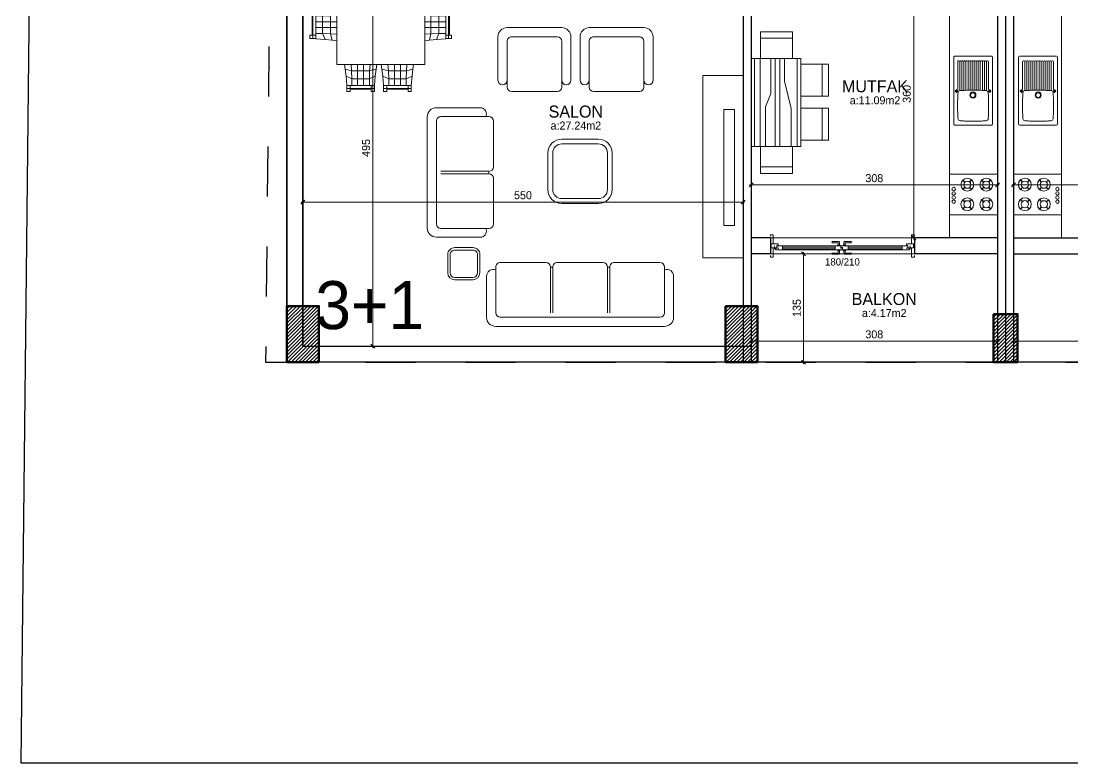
# Model space of a CAD drawing. Header units: centimetres. Extents: x 562865 to 1310255, y -148070 to 32737.
# Drawn here: x 646983 to 648297, y -27396 to -26468 of the extents above; entities that cross this region are included whole.
import ezdxf
from ezdxf.enums import TextEntityAlignment as Align

# ---------------------------------------------------------------- set-up
doc = ezdxf.new("R2010")
doc.units = ezdxf.units.CM
doc.header["$LTSCALE"] = 2.5
doc.linetypes.add('DASHED', pattern=[0.25, 0.125, -0.125])
doc.layers.get('0').update_dxf_attribs({"color": 86})
for name, color, linetype in [('alan', 7, 'Continuous'), ('kapi-yazi', 7, 'Continuous'), ('mahal', 7, 'Continuous'), ('TARAMA KOLON', 252, 'Continuous')]:
    doc.layers.add(name, color=color, linetype=linetype)
for name, color, linetype, lineweight in [('DUVAR', 4, 'Continuous', 30), ('duvar-kesim', 7, 'Continuous', 0), ('GÖRÜNÜŞLER', 96, 'Continuous', 25), ('iç ölçü', 106, 'Continuous', 18), ('kapi', 9, 'Continuous', 0), ('kolon', 1, 'Continuous', 53), ('TEFRIS', 33, 'Continuous', 0)]:
    doc.layers.add(name, color=color, linetype=linetype, lineweight=lineweight)
doc.styles.add('PINAR', font='comic.ttf')
doc.dimstyles.new('TEMİZ ÖLÇÜ', dxfattribs={"dimtxt": 10, "dimasz": 5, "dimexe": 1.8, "dimexo": 0.625, "dimgap": 3, "dimtad": 1, "dimdec": 0, "dimrnd": 0.5, "dimzin": 1, "dimdsep": 46, "dimtxsty": 'PINAR', "dimblk": 'OBLIQUE', "dimcen": 0.9, "dimdle": 2, "dimclrd": 256, "dimclre": 256, "dimclrt": 7, "dimadec": 0, "dimazin": 0, "dimtfac": 1, "dimtdec": 0, "dimtofl": 0, "dimtmove": 2, "dimatfit": 2, "dimfxl": 10, "dimfxlon": 1, "dimlwd": -1, "dimlwe": -1, "dimarcsym": 0})

# ---------------------------------------------------------------- blocks, each defined once
blk = doc.blocks.new('WRTGHBWSTH')
at = {"layer": 'GÖRÜNÜŞLER', "color": 251, "linetype": 'DASHED', "ltscale": 200}
blk.add_lwpolyline([(643862, 7103), (643152.3, 7181.9), (642310, 7155.3), (641146.5, 7079.8), (639025.1, 6992.1), (638997.9, 4472.7), (643762.9, 4472.7)], close=True, dxfattribs=at)
blk = doc.blocks.new('_Oblique')
at = {"color": 0, "linetype": 'ByBlock', "lineweight": -2}
blk.add_line((-0.5, -0.5), (0.5, 0.5), dxfattribs=at)
blk = doc.blocks.new('*D2247')
at = {"layer": 'Defpoints', "color": 0}
for p in [(648223.2, -26647.7), (648531.2, -26647.7), (648223.2, -26673.2)]:
    blk.add_point(p, dxfattribs=at)
at = {"layer": 'iç ölçü'}
for p, q in [((648223.2, -26663.2), (648223.2, -26675)), ((648531.2, -26663.2), (648531.2, -26675)), ((648533.2, -26673.2), (648221.2, -26673.2))]:
    blk.add_line(p, q, dxfattribs=at)
at = {"layer": 'iç ölçü', "linetype": 'ByBlock', "xscale": 5, "yscale": 5, "zscale": 5, "rotation": 180}
blk.add_blockref('_Oblique', (648223.2, -26673.2), dxfattribs=at)
at = {"layer": 'iç ölçü', "linetype": 'ByBlock', "xscale": 5, "yscale": 5, "zscale": 5}
blk.add_blockref('_Oblique', (648531.2, -26673.2), dxfattribs=at)
at = {"layer": 'iç ölçü', "color": 7, "insert": (648377.2, -26664.8), "char_height": 10, "attachment_point": 5, "style": 'PINAR'}
blk.add_mtext('308', dxfattribs=at)
blk = doc.blocks.new('Evye-2')
for p, q in [((-37.5, -23), (-37.5, 23.5)), ((-36.5, 24.5), (47.5, 24.5)), ((3, 21), (7, 21)), ((5, 19), (5, 23)), ((48.5, -23), (48.5, 23.5)), ((-36.5, -24), (47.5, -24)), ((3, -20.5), (7, -20.5)), ((5, -22.5), (5, -18.5))]:
    blk.add_line(p, q)
at = {"color": 8}
for p, q in [((41.7, 16.9366), (5.5459, 16.9366)), ((41.7, 14.3766), (6, 14.3766)), ((7, 19.5), (41.7, 19.5)), ((42.9, 18.3), (42.9, 18.1366)), ((42.9, 15.7366), (42.9, 15.5766)), ((42.9, 13.1766), (42.9, 13.0166)), ((41.7, 11.8166), (6, 11.8166)), ((41.7, 9.2566), (6, 9.2566)), ((41.7, 6.6966), (6.0519, 6.6966)), ((41.7, 4.1366), (6.0917, 4.1366)), ((41.7, 1.5766), (6.1117, 1.5766)), ((42.9, 10.6166), (42.9, 10.4566)), ((42.9, 8.0566), (42.9, 7.8966)), ((42.9, 5.4966), (42.9, 5.3366)), ((42.9, 2.9366), (42.9, 2.7766)), ((42.9, 0.3766), (42.9, 0.2166)), ((41.7, -8.6634), (6, -8.6634)), ((41.7, -11.2234), (6, -11.2234)), ((41.7, -6.1034), (6.0537, -6.1034)), ((41.7, -3.5434), (6.0928, -3.5434)), ((41.7, -0.9834), (6.1121, -0.9834)), ((42.9, -2.1834), (42.9, -2.3434)), ((42.9, -4.7434), (42.9, -4.9034)), ((42.9, -7.3034), (42.9, -7.4634)), ((42.9, -9.8634), (42.9, -10.0234)), ((42.9, -12.4234), (42.9, -12.5834)), ((41.7, -16.3434), (5.5602, -16.3434)), ((41.7, -13.7834), (6, -13.7834)), ((7, -19), (41.7, -19)), ((42.9, -14.9834), (42.9, -15.1434)), ((42.9, -17.5434), (42.9, -17.8))]:
    blk.add_line(p, q, dxfattribs=at)
for centre, radius in [((5, 21), 1.5), ((0, 0), 3.75), ((0, 0), 2.9), ((5, -20.5), 1.5)]:
    blk.add_circle(centre, radius)
for centre, radius, start, end in [((-36.5, 23.5), 1, 90, 180), ((134.2205, 4.2225), 166.7873, 176.686806, 178.626337), ((34.8012, 9.9778), 67.2016, 174.430498, 176.686733), ((-29.5, 16.5), 2.5831, 90, 180), ((-22.9779, -47.8015), 67.2017, 93.313256, 95.56949), ((-17.2225, -147.2206), 166.7873, 91.373663, 93.313194), ((-13.2502, -312.8726), 332.4869, 89.999972, 91.373679), ((-13.2498, -312.8726), 332.4869, 88.626321, 90.000028), ((-9.2775, -147.2206), 166.7873, 86.686806, 88.626337), ((-3.5221, -47.8011), 67.2014, 84.430506, 86.686741), ((3, 16.5), 2.5831, 0, 90), ((-61.3012, 9.9779), 67.2016, 3.313246, 5.569481), ((-160.7205, 4.2225), 166.7873, 1.373663, 3.313194), ((47.5, 23.5), 1, 0, 90), ((299.8725, 0.2501), 332.4869, 178.626321, 180.000028), ((299.8725, 0.2498), 332.4869, 179.999972, 181.373679), ((-326.3726, 0.2498), 332.4869, 358.626321, 0.000028), ((-326.3725, 0.2501), 332.4869, 359.999972, 1.373679), ((134.2205, -3.7226), 166.7873, 181.373663, 183.313194), ((-160.7205, -3.7226), 166.7873, 356.686806, 358.626337), ((-36.5, -23), 1, 180, 270), ((34.8012, -9.4779), 67.2015, 183.313269, 185.569504), ((-29.5, -16), 2.5831, 180, 270), ((-22.9779, 48.3014), 67.2017, 264.43051, 266.686744), ((-17.2225, 147.7205), 166.7873, 266.686806, 268.626337), ((-13.2502, 313.3725), 332.4869, 268.626321, 270.000028), ((-13.2498, 313.3725), 332.4869, 269.999972, 271.373679), ((-9.2775, 147.7205), 166.7873, 271.373663, 273.313194), ((-3.5221, 48.301), 67.2014, 273.313238, 275.569472), ((3, -16), 2.5831, 270, 0), ((-61.3012, -9.478), 67.2015, 354.430518, 356.686753), ((47.5, -23), 1, 270, 0)]:
    blk.add_arc(centre, radius, start, end)
for centre, start, end in [((41.7, 18.3), 0, 90), ((41.7, 18.1366), 270, 0), ((41.7, 15.7366), 0, 90), ((41.7, 15.5766), 270, 0), ((41.7, 13.1766), 0, 90), ((41.7, 13.0166), 270, 0), ((41.7, 10.6166), 0, 90), ((41.7, 10.4566), 270, 0), ((41.7, 8.0566), 0, 90), ((41.7, 7.8966), 270, 0), ((41.7, 5.4966), 0, 90), ((41.7, 5.3366), 270, 0), ((41.7, 2.9366), 0, 90), ((41.7, 2.7766), 270, 0), ((41.7, 0.3766), 0, 90), ((41.7, 0.2166), 270, 0), ((41.7, -2.1834), 0, 90), ((41.7, -2.3434), 270, 0), ((41.7, -4.7434), 0, 90), ((41.7, -4.9034), 270, 0), ((41.7, -7.3034), 0, 90), ((41.7, -7.4634), 270, 0), ((41.7, -9.8634), 0, 90), ((41.7, -10.0234), 270, 0), ((41.7, -12.4234), 0, 90), ((41.7, -12.5834), 270, 0), ((41.7, -14.9834), 0, 90), ((41.7, -15.1434), 270, 0), ((41.7, -17.5434), 0, 90), ((41.7, -17.8), 270, 0)]:
    blk.add_arc(centre, 1.2, start, end, dxfattribs=at)
blk = doc.blocks.new('Firin-3')
blk.add_lwpolyline([(-25.5, 0), (25.5, 0), (25.5, -60), (-25.5, -60)], close=True)
at = {"color": 8}
for points in [[(-18.3, -8.3), (-15.5, -11.1), (-15.7, -11.3), (-18.5, -8.5)], [(-6.1, -8.3), (-5.9, -8.5), (-8.7, -11.3), (-8.9, -11.1)], [(6.1, -8.3), (8.9, -11.1), (8.7, -11.3), (5.9, -8.5)], [(18.3, -8.3), (18.5, -8.5), (15.7, -11.3), (15.5, -11.1)], [(-18.2, -20), (-18.4, -19.8), (-15.5, -17), (-15.4, -17.1)], [(-9.1, -17.4), (-6.2, -20.3), (-6.1, -20.1), (-8.9, -17.2)], [(6.2, -20), (6, -19.8), (8.9, -17), (9.1, -17.1)], [(15.3, -17.4), (18.2, -20.3), (18.4, -20.1), (15.5, -17.2)], [(-18.4, -32.1), (-15.6, -34.9), (-15.8, -35.1), (-18.6, -32.2)], [(-6.2, -32.1), (-6, -32.2), (-8.9, -35.1), (-9, -34.9)], [(6.1, -32.1), (8.9, -34.9), (8.7, -35.1), (5.9, -32.2)], [(18.3, -32.1), (18.5, -32.2), (15.7, -35.1), (15.5, -34.9)], [(-18.3, -43.8), (-18.5, -43.6), (-15.6, -40.7), (-15.5, -40.9)], [(-9.2, -41.2), (-6.3, -44), (-6.2, -43.9), (-9, -41)], [(6.2, -43.8), (6, -43.6), (8.9, -40.7), (9.1, -40.9)], [(15.3, -41.2), (18.2, -44), (18.4, -43.9), (15.5, -41)]]:
    blk.add_lwpolyline(points, close=True, dxfattribs=at)
for centre, radius in [((-12.2, -14.1), 8.01), ((-12.2, -14.1), 4.49), ((12.2, -14.1), 8.01), ((12.2, -14.1), 4.49), ((-12.3, -37.8), 8.01), ((-12.3, -37.8), 4.49), ((12.2, -37.8), 8.01), ((12.2, -37.8), 4.49), ((-9, -54.8), 2.16), ((-3.8, -54.8), 2.16), ((1.3, -54.8), 2.16), ((6.8, -54.8), 2.16)]:
    blk.add_circle(centre, radius, dxfattribs=at)
blk = doc.blocks.new('*D2289')
at = {"layer": 'Defpoints', "color": 0}
for p in [(648223.2, -26848.4), (648531.2, -26848.4), (648531.2, -26868.5)]:
    blk.add_point(p, dxfattribs=at)
at = {"layer": 'iç ölçü'}
for p, q in [((648223.2, -26858.5), (648223.2, -26870.3)), ((648531.2, -26858.5), (648531.2, -26870.3)), ((648221.2, -26868.5), (648533.2, -26868.5))]:
    blk.add_line(p, q, dxfattribs=at)
at = {"layer": 'iç ölçü', "linetype": 'ByBlock', "xscale": 5, "yscale": 5, "zscale": 5, "rotation": 180}
blk.add_blockref('_Oblique', (648223.2, -26868.5), dxfattribs=at)
at = {"layer": 'iç ölçü', "linetype": 'ByBlock', "xscale": 5, "yscale": 5, "zscale": 5}
blk.add_blockref('_Oblique', (648531.2, -26868.5), dxfattribs=at)
at = {"layer": 'iç ölçü', "color": 7, "insert": (648377.2, -26860), "char_height": 10, "attachment_point": 5, "style": 'PINAR'}
blk.add_mtext('308', dxfattribs=at)
blk = doc.blocks.new('*D3344')
at = {"layer": 'Defpoints', "color": 0}
for p in [(647885.2, -26684.3), (647335.2, -26694.6), (647335.2, -26704.3)]:
    blk.add_point(p, dxfattribs=at)
at = {"layer": 'iç ölçü'}
for p, q in [((647335.2, -26703.7), (647335.2, -26692.8)), ((647885.2, -26685), (647885.2, -26696.4)), ((647887.2, -26694.6), (647333.2, -26694.6))]:
    blk.add_line(p, q, dxfattribs=at)
at = {"layer": 'iç ölçü', "linetype": 'ByBlock', "xscale": 5, "yscale": 5, "zscale": 5, "rotation": 180}
blk.add_blockref('_Oblique', (647335.2, -26694.6), dxfattribs=at)
at = {"layer": 'iç ölçü', "linetype": 'ByBlock', "xscale": 5, "yscale": 5, "zscale": 5}
blk.add_blockref('_Oblique', (647885.2, -26694.6), dxfattribs=at)
at = {"layer": 'iç ölçü', "color": 7, "insert": (647610.2, -26686.1), "char_height": 10, "attachment_point": 5, "style": 'PINAR'}
blk.add_mtext('550', dxfattribs=at)
blk = doc.blocks.new('*D3345')
at = {"layer": 'Defpoints', "color": 0}
for p in [(647895.2, -26647.7), (648203.2, -26647.7), (648203.2, -26673.2)]:
    blk.add_point(p, dxfattribs=at)
at = {"layer": 'iç ölçü'}
for p, q in [((647895.2, -26663.2), (647895.2, -26675)), ((648203.2, -26663.2), (648203.2, -26675)), ((647893.2, -26673.2), (648205.2, -26673.2))]:
    blk.add_line(p, q, dxfattribs=at)
at = {"layer": 'iç ölçü', "linetype": 'ByBlock', "xscale": 5, "yscale": 5, "zscale": 5, "rotation": 180}
blk.add_blockref('_Oblique', (647895.2, -26673.2), dxfattribs=at)
at = {"layer": 'iç ölçü', "linetype": 'ByBlock', "xscale": 5, "yscale": 5, "zscale": 5}
blk.add_blockref('_Oblique', (648203.2, -26673.2), dxfattribs=at)
at = {"layer": 'iç ölçü', "color": 7, "insert": (648049.2, -26664.8), "char_height": 10, "attachment_point": 5, "style": 'PINAR'}
blk.add_mtext('308', dxfattribs=at)
blk = doc.blocks.new('*D3347')
at = {"layer": 'Defpoints', "color": 0}
for p in [(647455.2, -26379.4), (647422.7, -26874.6), (647455.2, -26874.6)]:
    blk.add_point(p, dxfattribs=at)
at = {"layer": 'iç ölçü'}
for p, q in [((647422.7, -26377.4), (647422.7, -26876.6)), ((647432.7, -26379.4), (647420.9, -26379.4)), ((647432.7, -26874.6), (647420.9, -26874.6))]:
    blk.add_line(p, q, dxfattribs=at)
at = {"layer": 'iç ölçü', "linetype": 'ByBlock', "xscale": 5, "yscale": 5, "zscale": 5}
for p, rotation in [((647422.7, -26379.4), 90), ((647422.7, -26874.6), 270)]:
    blk.add_blockref('_Oblique', p, dxfattribs=dict(at, rotation=rotation))
at = {"layer": 'iç ölçü', "color": 7, "insert": (647414.1, -26627), "char_height": 10, "attachment_point": 5, "rotation": 90, "style": 'PINAR'}
blk.add_mtext('495', dxfattribs=at)
blk = doc.blocks.new('*D3360')
at = {"layer": 'Defpoints', "color": 0}
for p in [(648116.6, -26379.4), (648098.4, -26739.4), (648116.6, -26739.4)]:
    blk.add_point(p, dxfattribs=at)
at = {"layer": 'iç ölçü'}
for p, q in [((648098.4, -26377.4), (648098.4, -26741.4)), ((648108.4, -26379.4), (648096.6, -26379.4)), ((648108.4, -26739.4), (648096.6, -26739.4))]:
    blk.add_line(p, q, dxfattribs=at)
at = {"layer": 'iç ölçü', "linetype": 'ByBlock', "xscale": 5, "yscale": 5, "zscale": 5}
for p, rotation in [((648098.4, -26379.4), 90), ((648098.4, -26739.4), 270)]:
    blk.add_blockref('_Oblique', p, dxfattribs=dict(at, rotation=rotation))
at = {"layer": 'iç ölçü', "color": 7, "insert": (648089.8, -26559.4), "char_height": 10, "attachment_point": 5, "rotation": 90, "style": 'PINAR'}
blk.add_mtext('360', dxfattribs=at)
blk = doc.blocks.new('*D3361')
at = {"layer": 'Defpoints', "color": 0}
for p in [(647993, -26759.4), (647960.9, -26894.6), (647993, -26894.6)]:
    blk.add_point(p, dxfattribs=at)
at = {"layer": 'iç ölçü'}
for p, q in [((647970.9, -26759.4), (647959.1, -26759.4)), ((647960.9, -26757.4), (647960.9, -26896.6)), ((647970.9, -26894.6), (647959.1, -26894.6))]:
    blk.add_line(p, q, dxfattribs=at)
at = {"layer": 'iç ölçü', "linetype": 'ByBlock', "xscale": 5, "yscale": 5, "zscale": 5}
for p, rotation in [((647960.9, -26759.4), 90), ((647960.9, -26894.6), 270)]:
    blk.add_blockref('_Oblique', p, dxfattribs=dict(at, rotation=rotation))
at = {"layer": 'iç ölçü', "color": 7, "insert": (647952.4, -26827), "char_height": 10, "attachment_point": 5, "rotation": 90, "style": 'PINAR'}
blk.add_mtext('135', dxfattribs=at)
blk = doc.blocks.new('*D3387')
at = {"layer": 'Defpoints', "color": 0}
for p in [(647895.2, -26848.4), (648203.2, -26848.4), (647895.2, -26868.5)]:
    blk.add_point(p, dxfattribs=at)
at = {"layer": 'iç ölçü'}
for p, q in [((647895.2, -26858.5), (647895.2, -26870.3)), ((648203.2, -26858.5), (648203.2, -26870.3)), ((648205.2, -26868.5), (647893.2, -26868.5))]:
    blk.add_line(p, q, dxfattribs=at)
at = {"layer": 'iç ölçü', "linetype": 'ByBlock', "xscale": 5, "yscale": 5, "zscale": 5, "rotation": 180}
blk.add_blockref('_Oblique', (647895.2, -26868.5), dxfattribs=at)
at = {"layer": 'iç ölçü', "linetype": 'ByBlock', "xscale": 5, "yscale": 5, "zscale": 5}
blk.add_blockref('_Oblique', (648203.2, -26868.5), dxfattribs=at)
at = {"layer": 'iç ölçü', "color": 7, "insert": (648049.2, -26860), "char_height": 10, "attachment_point": 5, "style": 'PINAR'}
blk.add_mtext('308', dxfattribs=at)
blk = doc.blocks.new('Group-4')
at = {"color": 33}
for p, q in [((-150.8, 256.5), (-108.1, 256.5)), ((-160.3, 71.3), (-160.3, 247)), ((96.1, 235.1), (141.3, 235.1)), ((150.8, 225.6), (150.8, 168.6)), ((141.3, 159.1), (96.1, 159.1)), ((96.1, 149.6), (141.3, 149.6)), ((150.8, 140.1), (150.8, 83.1)), ((141.3, 73.6), (96.1, 73.6)), ((-108.1, 61.8), (-150.8, 61.8)), ((-67.4, 9.5), (-67.4, 56.8)), ((67.4, 56.8), (67.4, 9.5)), ((57.9, 0), (-57.9, 0))]:
    blk.add_line(p, q, dxfattribs=at)
for p, q in [((-150.8, 76), (-150.8, 242.3)), ((-146.1, 247), (-98.6, 247)), ((-93.8, 242.3), (-93.8, 194.8)), ((84.3, 173.4), (84.3, 220.9)), ((89, 225.6), (136.5, 225.6)), ((141.3, 220.9), (141.3, 173.4)), ((-98.6, 190), (-146.1, 190)), ((-146.1, 187.6), (-98.6, 187.6)), ((-98.6, 190), (-98.6, 187.6)), ((-93.8, 182.9), (-93.8, 135.4)), ((136.5, 168.6), (89, 168.6)), ((84.3, 87.9), (84.3, 135.4)), ((89, 140.1), (136.5, 140.1)), ((141.3, 135.4), (141.3, 87.9)), ((-150.8, 76), (-150.8, 123.5)), ((-98.6, 130.6), (-146.1, 130.6)), ((-146.1, 128.3), (-98.6, 128.3)), ((-98.6, 130.6), (-98.6, 128.3)), ((-93.8, 123.5), (-93.8, 76)), ((136.5, 83.1), (89, 83.1)), ((-98.6, 71.3), (-146.1, 71.3)), ((-6.1, 68.9), (-53.6, 68.9)), ((5.9, 68.9), (53.4, 68.9)), ((-58.3, 64.1), (-58.3, 14.3)), ((-1.3, 14.3), (-1.3, 64.1)), ((-1.3, 64.1), (1.2, 64.1)), ((1.2, 14.3), (1.2, 64.1)), ((58.2, 64.1), (58.2, 14.3)), ((-53.6, 9.5), (53.4, 9.5))]:
    blk.add_line(p, q)
for points in [[(34.7, 178.1, 0.414214), (20.2, 192.6), (-17.8, 192.6, 0.413154), (-32.3, 178.2), (-32.3, 140.1, 0.413154), (-17.8, 125.6), (20.2, 125.6, 0.414214), (34.7, 140.1)], [(29.7, 178.1, 0.414214), (20.2, 187.6), (-17.8, 187.6, 0.412904), (-27.3, 178.2), (-27.3, 140.1, 0.412904), (-17.8, 130.6), (20.2, 130.6, 0.414214), (29.7, 140.1)], [(-78.3, 47.6, 0.414214), (-85.6, 54.8), (-104.6, 54.8, 0.413154), (-111.8, 47.6), (-111.8, 28.6, 0.413154), (-104.6, 21.3), (-85.6, 21.3, 0.414214), (-78.3, 28.6)], [(-80.8, 47.6, 0.414214), (-85.6, 52.3), (-104.6, 52.3, 0.412904), (-109.3, 47.6), (-109.3, 28.6, 0.412904), (-104.6, 23.8), (-85.6, 23.8, 0.414214), (-80.8, 28.6)]]:
    blk.add_lwpolyline(points, format="xyb", close=True, dxfattribs=at)
for centre, radius, start, end in [((-150.8, 247), 9.5, 90, 180), ((-108.1, 249.4), 7.12, 340.5288, 90), ((96.1, 230.4), 4.75, 90, 270), ((141.3, 225.6), 9.5, 360, 90), ((96.1, 163.9), 4.75, 90, 270), ((141.3, 168.6), 9.5, 270, 0), ((96.1, 144.9), 4.75, 90, 270), ((141.3, 140.1), 9.5, 360, 90), ((96.1, 78.4), 4.75, 90, 270), ((141.3, 83.1), 9.5, 270, 0), ((-150.8, 71.3), 9.5, 180, 270), ((-108.1, 68.9), 7.12, 270, 19.4712), ((-60.8, 54.7), 6.87, 68.4384, 162.0605), ((60.7, 54.5), 7.03, 18.8654, 111.1807), ((-57.9, 9.5), 9.5, 180, 270), ((57.9, 9.5), 9.5, 270, 0)]:
    blk.add_arc(centre, radius, start, end, dxfattribs=at)
for centre, start, end in [((-146.1, 242.3), 90, 180), ((-98.6, 242.3), 360, 90), ((89, 220.9), 90, 180), ((136.5, 220.9), 360, 90), ((-98.6, 194.8), 270, 0), ((-98.6, 182.9), 360, 90), ((89, 173.4), 180, 270), ((136.5, 173.4), 270, 0), ((-98.6, 135.4), 270, 0), ((89, 135.4), 90, 180), ((136.5, 135.4), 360, 90), ((-98.6, 123.5), 360, 90), ((89, 87.9), 180, 270), ((136.5, 87.9), 270, 0), ((-146.1, 76), 180, 270), ((-98.6, 76), 270, 0), ((-53.6, 64.1), 90, 180), ((-6.1, 64.1), 0, 90), ((5.9, 64.1), 90, 180), ((53.4, 64.1), 0, 90), ((-53.6, 14.3), 180, 270), ((53.4, 14.3), 270, 0)]:
    blk.add_arc(centre, 4.75, start, end)
blk = doc.blocks.new('Table-3')
at = {"color": 33}
for p, q in [((-37.6, 84.6), (-33.6, 84.6)), ((-37.6, 77.2), (-37.6, 84.6)), ((-33.6, 80.8), (-37.6, 80.8)), ((-33.6, 84.6), (-33.6, 77.2)), ((-33.6, 81.9), (-7.1, 81.9)), ((-33.6, 80.8), (-3.1, 80.8)), ((-7.1, 84.6), (-7.1, 77.2)), ((-3.1, 84.6), (-7.1, 84.6)), ((-3.1, 77.2), (-3.1, 84.6)), ((8.3, 84.6), (12.3, 84.6)), ((8.3, 77.2), (8.3, 84.6)), ((12.3, 80.8), (8.3, 80.8)), ((12.3, 84.6), (12.3, 77.2)), ((12.4, 81.9), (38.9, 81.9)), ((12.4, 80.8), (42.9, 80.8)), ((38.9, 84.6), (38.9, 77.2)), ((42.9, 84.6), (38.9, 84.6)), ((42.9, 77.2), (42.9, 84.6)), ((-37.7, 77.2), (-2.9, 77.2)), ((8.3, 77.2), (43, 77.2)), ((-54.5, 51.1), (55.5, 51.1)), ((-54.5, -48.9), (-54.5, 51.1)), ((55.5, 51.1), (55.5, -48.9)), ((-88.1, 18.1), (-88.1, 14.1)), ((-80.7, 18.1), (-88.1, 18.1)), ((-88.1, 14.1), (-80.7, 14.1)), ((-85.4, 14.1), (-85.4, -12.4)), ((-84.3, 14.1), (-84.3, -16.4)), ((-80.7, 18.2), (-80.7, -16.6)), ((81.6, 18.2), (81.6, -16.6)), ((81.6, 18.1), (89, 18.1)), ((81.6, 14.1), (89, 14.1)), ((85.2, 18.1), (85.2, -16.4)), ((86.3, 14.1), (86.3, -12.4)), ((89, 18.1), (89, 14.1)), ((-88.1, -12.4), (-88.1, -16.4)), ((-80.7, -12.4), (-88.1, -12.4)), ((81.6, -12.4), (89, -12.4)), ((89, -12.4), (89, -16.4)), ((-88.1, -16.4), (-80.7, -16.4)), ((89, -16.4), (81.6, -16.4)), ((55.5, -48.9), (-54.5, -48.9)), ((-2.9, -75.1), (-37.7, -75.1)), ((-37.6, -82.5), (-37.6, -75.1)), ((-3.1, -78.8), (-37.6, -78.8)), ((-33.6, -75.1), (-33.6, -82.5)), ((-7.1, -78.8), (-7.1, -75.1)), ((-7.1, -78.8), (-7.1, -79.8)), ((-3.1, -75.1), (-3.1, -82.5)), ((43, -75.1), (8.3, -75.1)), ((8.3, -82.5), (8.3, -75.1)), ((8.3, -78.8), (42.9, -78.8)), ((12.3, -75.1), (12.3, -82.5)), ((38.9, -75.1), (38.9, -79.8)), ((42.9, -82.5), (42.9, -75.1)), ((-33.6, -82.5), (-37.6, -82.5)), ((-33.6, -79.8), (-7.1, -79.8)), ((-7.1, -79.9), (-7.1, -82.5)), ((-7.1, -82.5), (-3.1, -82.5)), ((12.3, -82.5), (8.3, -82.5)), ((12.3, -79.8), (38.9, -79.8)), ((38.9, -79.9), (38.9, -82.5)), ((42.9, -82.5), (38.9, -82.5))]:
    blk.add_line(p, q, dxfattribs=at)
for p, q in [((-38.6, 65.7), (-37.7, 77.2)), ((-31.3, 68.7), (-38.6, 65.7)), ((-31.6, 58.7), (-31.3, 68.7)), ((-31.3, 68.7), (-31.3, 77.2)), ((-31.3, 68.7), (-9.4, 68.7)), ((-24, 51), (-24, 77.2)), ((-24, 77.2), (-24, 68.7)), ((-16.7, 77.2), (-16.7, 51)), ((-9.4, 68.7), (-9.4, 77.2)), ((-9.4, 68.7), (-9.1, 58.7)), ((-2, 65.7), (-9.4, 68.7)), ((-2.9, 77.2), (-2, 65.7)), ((7.3, 65.7), (8.3, 77.2)), ((14.7, 68.7), (7.3, 65.7)), ((14.4, 58.7), (14.7, 68.7)), ((14.7, 77.2), (14.7, 68.7)), ((14.7, 68.7), (36.6, 68.7)), ((22, 51), (22, 77.2)), ((29.4, 77.2), (29.4, 51)), ((36.6, 68.7), (36.6, 77.2)), ((36.6, 68.7), (36.9, 58.7)), ((43.9, 65.7), (36.6, 68.7)), ((43, 77.2), (43.9, 65.7)), ((-40.4, 51.1), (-39.7, 56.9)), ((-39.7, 56.9), (-38.6, 65.7)), ((-39.7, 56.9), (-31.6, 58.7)), ((-31.6, 58.7), (-32.1, 51)), ((-9.1, 58.7), (-31.6, 58.7)), ((-9.1, 58.7), (-1, 56.9)), ((-8.5, 51), (-9.1, 58.7)), ((-1, 56.9), (-2, 65.7)), ((-1, 56.9), (-0.2, 51.1)), ((5.6, 51.1), (6.3, 56.9)), ((7.3, 65.7), (6.3, 56.9)), ((6.3, 56.9), (14.4, 58.7)), ((14.4, 58.7), (13.9, 51)), ((36.9, 58.7), (14.4, 58.7)), ((36.9, 58.7), (45.1, 56.9)), ((37.5, 51), (36.9, 58.7)), ((45.1, 56.9), (43.9, 65.7)), ((45.1, 56.9), (45.9, 51.1)), ((-69.2, 19.1), (-80.7, 18.2)), ((-72.1, 11.8), (-69.2, 19.1)), ((-60.4, 20.2), (-69.2, 19.1)), ((-62.2, 12), (-60.4, 20.2)), ((-60.4, 20.2), (-54.5, 20.9)), ((55.5, 20.9), (61.2, 20.2)), ((63.1, 12), (61.2, 20.2)), ((61.2, 20.2), (70.1, 19.1)), ((70.1, 19.1), (81.6, 18.2)), ((70.1, 19.1), (73.1, 11.8)), ((-80.7, 11.8), (-72.1, 11.8)), ((-54.5, 4.5), (-80.7, 4.5)), ((-72.1, 11.8), (-62.2, 12)), ((-72.1, -10.1), (-72.1, 11.8)), ((-54.5, 12.6), (-62.2, 12)), ((-62.2, 12), (-62.2, -10.4)), ((63.1, 12), (55.5, 12.6)), ((55.5, 4.5), (81.6, 4.5)), ((63.1, -10.4), (63.1, 12)), ((73.1, 11.8), (63.1, 12)), ((73.1, -10.1), (73.1, 11.8)), ((73.1, 11.8), (81.6, 11.8)), ((-80.7, -2.8), (-54.5, -2.8)), ((-72.1, -10.1), (-80.7, -10.1)), ((-62.2, -10.4), (-72.1, -10.1)), ((-69.2, -17.5), (-72.1, -10.1)), ((-62.2, -10.4), (-54.5, -11.1)), ((-60.4, -18.5), (-62.2, -10.4)), ((81.6, -2.8), (55.5, -2.8)), ((55.5, -11.1), (63.1, -10.4)), ((63.1, -10.4), (61.2, -18.5)), ((73.1, -10.1), (63.1, -10.4)), ((70.1, -17.5), (73.1, -10.1)), ((81.6, -10.1), (73.1, -10.1)), ((-80.7, -16.6), (-69.2, -17.5)), ((-60.4, -18.5), (-69.2, -17.5)), ((-54.5, -19.3), (-60.4, -18.5)), ((61.2, -18.5), (55.5, -19.3)), ((61.2, -18.5), (70.1, -17.5)), ((81.6, -16.6), (70.1, -17.5)), ((-39.7, -54.8), (-40.4, -49)), ((-31.6, -56.6), (-32.2, -48.9)), ((-24, -48.9), (-24, -75.1)), ((-16.7, -48.9), (-16.7, -75.1)), ((-9.1, -56.6), (-8.4, -48.9)), ((-0.2, -49), (-1, -54.8)), ((6.3, -54.8), (5.6, -49)), ((14.4, -56.6), (13.8, -48.9)), ((22, -48.9), (22, -75.1)), ((29.4, -75.1), (29.4, -48.9)), ((37.6, -48.9), (36.9, -56.6)), ((45.1, -54.8), (45.9, -49)), ((-31.6, -56.6), (-39.7, -54.8)), ((-39.7, -54.8), (-38.6, -63.6)), ((-38.6, -63.6), (-31.3, -66.6)), ((-37.7, -75.1), (-38.6, -63.6)), ((-31.3, -66.6), (-31.6, -56.6)), ((-9.1, -56.6), (-31.6, -56.6)), ((-9.4, -66.6), (-9.1, -56.6)), ((-9.4, -66.6), (-2, -63.6)), ((-1, -54.8), (-9.1, -56.6)), ((-2.9, -75.1), (-2, -63.6)), ((-2, -63.6), (-1, -54.8)), ((6.3, -54.8), (14.4, -56.6)), ((7.3, -63.6), (6.3, -54.8)), ((7.3, -63.6), (8.3, -75.1)), ((14.7, -66.6), (7.3, -63.6)), ((14.4, -56.6), (14.7, -66.6)), ((36.9, -56.6), (14.4, -56.6)), ((36.6, -66.6), (36.9, -56.6)), ((43.9, -63.6), (36.6, -66.6)), ((36.9, -56.6), (45.1, -54.8)), ((43, -75.1), (43.9, -63.6)), ((45.1, -54.8), (43.9, -63.6)), ((-31.3, -66.6), (-31.3, -75.1)), ((-31.3, -66.6), (-9.4, -66.6)), ((-24, -75.1), (-24, -66.6)), ((-9.4, -75.1), (-9.4, -66.6)), ((14.7, -66.6), (36.6, -66.6)), ((14.7, -75.1), (14.7, -66.6)), ((36.6, -66.6), (36.6, -75.1))]:
    blk.add_line(p, q)
blk = doc.blocks.new('fm-door3')
at = {"linetype": 'Continuous'}
for p, q in [((0, 2.5), (0, -2.5)), ((8, 2.5), (0, 2.5)), ((4.9, 3.2), (4.9, 0)), ((5.3, 2.8), (10.7, 2.8)), ((6, 5), (6, 3)), ((6, 5), (100, 5)), ((8, 3), (6, 3)), ((8, 3), (8, -0.5)), ((16, 5), (16, 0)), ((90, 5), (90, 0)), ((100, 3), (98, 3)), ((98, 3), (98, 0)), ((100, 2), (98, 2)), ((98, 2), (98, 0)), ((194, 5), (100, 5)), ((100, 5), (100, 2)), ((108, 5), (108, 0)), ((184, 5), (184, 0)), ((194.9, 2.8), (189.5, 2.8)), ((192, 3), (194, 3)), ((192, 3), (192, -0.5)), ((192, 2.5), (200, 2.5)), ((194, 5), (194, 3)), ((195.3, 3.2), (195.3, 0)), ((200, 2.5), (200, -2.5)), ((10, -2.5), (0, -2.5)), ((8, 0), (98, 0)), ((8, -0.5), (10, -0.5)), ((10, -0.5), (10, -2.5)), ((192, 0), (98, 0)), ((190, -0.5), (190, -2.5)), ((192, -0.5), (190, -0.5)), ((190, -2.5), (200, -2.5))]:
    blk.add_line(p, q, dxfattribs=at)
at = {"color": 8, "linetype": 'Continuous'}
for p, q in [((16, 3.5), (90, 3.5)), ((16, 1.5), (90, 1.5)), ((184, 3.5), (108, 3.5)), ((184, 1.5), (108, 1.5))]:
    blk.add_line(p, q, dxfattribs=at)
at = {"linetype": 'Continuous'}
for points in [[(95.9, 5.8), (95.9, 8.9, 0.414214), (94.3, 10.4), (86, 10.4, 1), (86, 8.9), (93.6, 8.9, -0.414214), (94.3, 8.1), (94.3, 5.8)], [(102.1, 5.8), (102.1, 8.9, -0.414214), (103.7, 10.4), (112, 10.4, -1), (112, 8.9), (104.4, 8.9, 0.414214), (103.7, 8.1), (103.7, 5.8)], [(95.9, -0.8), (95.9, -3.9, -0.414214), (94.3, -5.4), (86, -5.4, -1), (86, -3.9), (93.6, -3.9, 0.414214), (94.3, -3.1), (94.3, -0.8)], [(102.1, -0.8), (102.1, -3.9, 0.414214), (103.7, -5.4), (112, -5.4, 1), (112, -3.9), (104.4, -3.9, -0.414214), (103.7, -3.1), (103.7, -0.8)]]:
    blk.add_lwpolyline(points, format="xyb", dxfattribs=at)
for points in [[(97, 5), (97, 5.8), (93.2, 5.8), (93.2, 5)], [(101, 5), (101, 5.8), (104.8, 5.8), (104.8, 5)], [(97, 0), (97, -0.8), (93.2, -0.8), (93.2, 0)], [(101, 0), (101, -0.8), (104.8, -0.8), (104.8, 0)]]:
    blk.add_lwpolyline(points, dxfattribs=at)
for centre in [(5.3, 3.2), (194.9, 3.2)]:
    blk.add_circle(centre, 0.426, dxfattribs=at)
blk = doc.blocks.new('Table-5')
for p, q in [((-47.2, 62.1), (-47.2, 96.8)), ((7.8, 62.1), (7.8, 96.8)), ((-7.2, 88.8), (-7.2, 62.1)), ((47.8, 88.8), (47.8, 62.1)), ((-55, 57.4), (55, 57.4)), ((-55, 51.7), (-88.5, 51.7)), ((-54, 50.3), (-7.6, 50.3)), ((-7.6, 50.3), (26.8, 41.7)), ((26.8, 41.7), (55, 41.7)), ((55, 51.7), (88.5, 51.7)), ((-54, 36), (55, 36)), ((-54, 30.3), (54.1, 30.3)), ((-54, 17.9), (-5.2, 17.9)), ((-5.2, 17.9), (11.2, 24.6)), ((11.2, 24.6), (55, 24.6)), ((-80.5, 11.7), (-55, 11.7)), ((-55, 11.5), (55, 11.5)), ((-54, 4.4), (54.1, 4.4)), ((80.5, 11.7), (55, 11.7))]:
    blk.add_line(p, q)
at = {"color": 33}
for p, q in [((-47.2, 96.8), (-7.2, 96.8)), ((-47.2, 96.8), (-47.2, 88.8)), ((-7.2, 88.8), (-7.2, 96.8)), ((7.8, 96.8), (47.8, 96.8)), ((7.8, 96.8), (7.8, 88.8)), ((47.8, 88.8), (47.8, 96.8)), ((-47.2, 88.8), (-7.2, 88.8)), ((7.8, 88.8), (47.8, 88.8)), ((-55, 62.1), (55, 62.1)), ((-55, 0), (-55, 62.1)), ((55, 62.1), (55, 0)), ((-88.5, 51.7), (-80.5, 51.7)), ((-88.5, 51.7), (-88.5, 11.7)), ((-80.5, 51.7), (-80.5, 11.7)), ((80.5, 51.7), (80.5, 11.7)), ((88.5, 51.7), (80.5, 51.7)), ((88.5, 51.7), (88.5, 11.7)), ((-80.5, 11.7), (-88.5, 11.7)), ((55, 0), (-55, 0)), ((80.5, 11.7), (88.5, 11.7))]:
    blk.add_line(p, q, dxfattribs=at)
blk = doc.blocks.new('SB')
at = {"layer": 'TARAMA KOLON'}
h = blk.add_hatch(dxfattribs=at)
h.set_pattern_fill('ANSI31', color=256, angle=7e-15)
h.paths.add_polyline_path([(655327.3, -25829.4), (655302.3, -25829.4), (655302.3, -25959.4), (655327.3, -25959.4)])
h.paths.add_polyline_path([(655437.3, -24424.1), (655477.3, -24424.1), (655477.3, -24494.1), (655437.3, -24494.1)])
h.paths.add_polyline_path([(655327.3, -25359.4), (655297.3, -25359.4), (655297.3, -25469.4), (655327.3, -25469.4)])
h.paths.add_polyline_path([(655327.3, -26079.4), (655327.3, -26109.4), (655257.3, -26109.4), (655257.3, -26079.4)])
h.paths.add_polyline_path([(654229.3, -24849.4), (654229.3, -24889.4), (654299.3, -24889.4), (654299.3, -24849.4)])
h.paths.add_polyline_path([(654269.3, -25899.4), (654229.3, -25899.4), (654229.3, -25829.4), (654269.3, -25829.4)])
h.paths.add_polyline_path([(654229.3, -25444.4), (654229.3, -25469.4), (654379.3, -25469.4), (654379.3, -25444.4)])
h.paths.add_polyline_path([(655112.3, -26369.4), (655142.3, -26369.4), (655142.3, -26429.4), (655112.3, -26429.4)])
h.paths.add_polyline_path([(654997.3, -26079.4), (654997.3, -26109.4), (654927.3, -26109.4), (654927.3, -26079.4)])
h.paths.add_polyline_path([(655437.3, -24889.4), (655467.3, -24889.4), (655467.3, -24829.4), (655437.3, -24829.4)])
h.paths.add_polyline_path([(655112.3, -26834.6), (655142.3, -26834.6), (655142.3, -26894.6), (655112.3, -26894.6)])
h.paths.add_polyline_path([(654787.3, -26369.4), (654817.3, -26369.4), (654817.3, -26429.4), (654787.3, -26429.4)])
h.paths.add_polyline_path([(655437.3, -26824.6), (655477.3, -26824.6), (655477.3, -26894.6), (655437.3, -26894.6)])
h.paths.add_polyline_path([(654299.3, -26369.4), (654299.3, -26409.4), (654229.3, -26409.4), (654229.3, -26369.4)])
h.paths.add_polyline_path([(654777.3, -26824.6), (654817.3, -26824.6), (654817.3, -26894.6), (654777.3, -26894.6)])
h.paths.add_polyline_path([(655437.3, -26369.4), (655467.3, -26369.4), (655467.3, -26429.4), (655437.3, -26429.4)])
h.paths.add_polyline_path([(655985.4, -25829.4), (656025.4, -25829.4), (656025.4, -25899.4), (655985.4, -25899.4)])
h.paths.add_polyline_path([(654927.3, -25959.4), (654927.3, -25359.4), (655177.3, -25359.4), (655177.3, -25389.4), (654952.3, -25389.4), (654952.3, -25729.4), (655177.3, -25729.4), (655177.3, -25754.4), (654952.3, -25754.4), (654952.3, -25934.4), (655177.3, -25934.4), (655177.3, -25959.4)])
h.paths.add_polyline_path([(654777.3, -24424.1), (654817.3, -24424.1), (654817.3, -24494.1), (654777.3, -24494.1)])
h.paths.add_polyline_path([(655985.4, -26824.6), (656025.4, -26824.6), (656025.4, -26894.6), (655985.4, -26894.6)])
h.paths.add_polyline_path([(654229.3, -24424.1), (654269.3, -24424.1), (654269.3, -24494.1), (654229.3, -24494.1)])
h.paths.add_polyline_path([(655107.3, -24424.1), (655147.3, -24424.1), (655147.3, -24494.1), (655107.3, -24494.1)])
h.paths.add_polyline_path([(655985.4, -24424.1), (656025.4, -24424.1), (656025.4, -24494.1), (655985.4, -24494.1)])
h.paths.add_polyline_path([(656025.4, -24849.4), (656025.4, -24889.4), (655955.4, -24889.4), (655955.4, -24849.4)])
h.paths.add_polyline_path([(654817.3, -24889.4), (654787.3, -24889.4), (654787.3, -24829.4), (654817.3, -24829.4)])
h.paths.add_polyline_path([(655114.8, -24849.4), (655139.8, -24849.4), (655139.8, -24999.4), (655114.8, -24999.4)])
h.paths.add_polyline_path([(656025.4, -26369.4), (656025.4, -26409.4), (655955.4, -26409.4), (655955.4, -26369.4)])
h.paths.add_polyline_path([(654229.3, -26824.6), (654269.3, -26824.6), (654269.3, -26894.6), (654229.3, -26894.6)])
h.paths.add_polyline_path([(656025.4, -25444.4), (656025.4, -25469.4), (655875.4, -25469.4), (655875.4, -25444.4)])
at = {"layer": 'kolon'}
for points in [[(654229.3, -26824.6), (654269.3, -26824.6), (654269.3, -26894.6), (654229.3, -26894.6)], [(654777.3, -26824.6), (654817.3, -26824.6), (654817.3, -26894.6), (654777.3, -26894.6)], [(655112.3, -26834.6), (655142.3, -26834.6), (655142.3, -26894.6), (655112.3, -26894.6)]]:
    blk.add_lwpolyline(points, close=True, dxfattribs=at)

msp = doc.modelspace()

# ---------------------------------------------------------------- linework, layer by layer
at = {"layer": 'DUVAR'}
for p, q in [((647018.7, -24097.2), (646983, -27395.6)), ((647315.2, -26894.6), (647315.2, -24424.1)), ((647315.2, -24424.1), (647315.2, -26894.6)), ((647335.2, -26874.6), (647335.2, -24444.1)), ((647335.2, -24444.1), (647335.2, -26874.6)), ((648203.2, -26109.4), (648203.2, -26894.6)), ((648213.2, -26109.4), (648213.2, -26894.6)), ((648223.2, -26109.4), (648223.2, -26894.6)), ((647885.2, -26379.4), (647885.2, -26894.6)), ((647895.2, -26379.4), (647895.2, -26894.6)), ((647919.3, -26739.4), (647895.2, -26739.4)), ((647919.3, -26739.4), (647919.3, -26759.4)), ((648203.2, -26739.4), (648099.3, -26739.4)), ((648099.3, -26739.4), (648099.3, -26759.4)), ((648223.2, -26739.4), (648327.1, -26739.4)), ((647919.3, -26759.4), (647895.2, -26759.4)), ((648203.2, -26759.4), (648099.3, -26759.4)), ((648223.2, -26759.4), (648327.1, -26759.4)), ((647335.2, -26874.6), (647895.2, -26874.6)), ((649111.2, -26894.6), (647315.2, -26894.6)), ((646983, -27395.6), (652334.8, -27395.6))]:
    msp.add_line(p, q, dxfattribs=at)
at = {"layer": 'duvar-kesim'}
for p, q in [((647919.3, -26739.4), (648099.3, -26739.4)), ((647919.3, -26759.4), (648099.3, -26759.4))]:
    msp.add_line(p, q, dxfattribs=at)
at = {"layer": 'kapi'}
for points in [[(647919.3, -26737.4), (647919.3, -26735.4), (647922.8, -26735.4), (647922.8, -26746.9)], [(648099.3, -26737.4), (648099.3, -26735.4), (648095.8, -26735.4), (648095.8, -26746.9)], [(647919.3, -26761.4), (647919.3, -26763.4), (647922.8, -26763.4), (647922.8, -26751.9)], [(648099.3, -26761.4), (648099.3, -26763.4), (648095.8, -26763.4), (648095.8, -26751.9)]]:
    msp.add_lwpolyline(points, dxfattribs=at)
at = {"layer": 'kolon'}
msp.add_lwpolyline([(647315.2, -26824.6), (647355.2, -26824.6), (647355.2, -26894.6), (647315.2, -26894.6)], close=True, dxfattribs=at)
at = {"layer": 'TEFRIS'}
for points in [[(648203.2, -26739.4), (648143.2, -26739.4), (648143.2, -26379.4), (648203.2, -26379.4)], [(648223.2, -26739.4), (648283.2, -26739.4), (648283.2, -26379.4), (648223.2, -26379.4)], [(647885.2, -26536.5), (647835, -26536.5), (647835, -26764.2), (647885.2, -26764.2)], [(647874.4, -26578.8), (647861.3, -26578.8), (647861.3, -26724), (647874.4, -26724)]]:
    msp.add_lwpolyline(points, close=True, dxfattribs=at)

# ---------------------------------------------------------------- block references
at = {"layer": 'DUVAR'}
msp.add_blockref('WRTGHBWSTH', (8290.6, -31367.4), dxfattribs=at)
at = {"layer": 'kapi', "xscale": -0.8900000000000002, "zscale": 0.8900000000000001, "rotation": 180}
msp.add_blockref('fm-door3', (647920.3, -26749.4), dxfattribs=at)
at = {"layer": 'TARAMA KOLON'}
msp.add_blockref('SB', (-6914.1, 0), dxfattribs=at)
at = {"layer": 'TEFRIS', "xscale": -1}
msp.add_blockref('Table-3', (647433, -26473.8), dxfattribs=at)
at = {"layer": 'TEFRIS', "xscale": -1.2, "yscale": 1.2, "zscale": 1.2, "rotation": 270}
msp.add_blockref('Group-4', (647490.6, -26657.6), dxfattribs=at)
at = {"layer": 'TEFRIS', "xscale": -1, "rotation": 270}
for name, p in [('Table-5', (647895.2, -26570.2)), ('Evye-2', (648172.4, -26560.9)), ('Firin-3', (648203.2, -26685.1))]:
    msp.add_blockref(name, p, dxfattribs=at)
at = {"layer": 'TEFRIS', "rotation": 90}
for name, p in [('Evye-2', (648254, -26560.9)), ('Firin-3', (648223.2, -26685.1))]:
    msp.add_blockref(name, p, dxfattribs=at)

# ---------------------------------------------------------------- texts
at = {"layer": 'alan', "style": 'PINAR'}
for s, p in [('a:11.09m2', (648050.1, -26572.4)), ('a:27.24m2', (647676.3, -26604)), ('a:4.17m2', (648061.6, -26838.3))]:
    msp.add_text(s, height=10, dxfattribs=at).set_placement(p, align=Align.CENTER)
at = {"layer": 'kapi-yazi', "style": 'PINAR'}
msp.add_text('180/210', height=9, rotation=360, dxfattribs=at).set_placement((648009.3, -26769.4), align=Align.MIDDLE_CENTER)
at = {"layer": 'mahal', "style": 'PINAR'}
for s, p in [('MUTFAK', (648050.1, -26557.4)), ('SALON', (647676.3, -26589)), ('BALKON', (648061.6, -26823.3))]:
    msp.add_text(s, height=15, dxfattribs=at).set_placement(p, align=Align.CENTER)
at = {"layer": 'mahal', "color": 2, "style": 'PINAR'}
msp.add_text('3+1', height=60, dxfattribs=at).set_placement((647418.7, -26853.4), align=Align.CENTER)

# ---------------------------------------------------------------- dimensions: what is measured, and where the dimension line sits
at = {"layer": 'iç ölçü'}
for base, p1, p2, angle, picture, middle in [((647422.7, -26874.6), (647455.2, -26379.4), (647455.2, -26874.6), 90, '*D3347', (647414.1, -26627)), ((648098.4, -26739.4), (648116.6, -26379.4), (648116.6, -26739.4), 90, '*D3360', (648089.8, -26559.4)), ((648203.2, -26673.2), (647895.2, -26647.7), (648203.2, -26647.7), 180, '*D3345', (648049.2, -26664.8)), ((647335.2, -26694.6), (647885.2, -26684.3), (647335.2, -26704.3), 180, '*D3344', (647610.2, -26686.1)), ((647960.9, -26894.6), (647993, -26759.4), (647993, -26894.6), 90, '*D3361', (647952.4, -26827)), ((647895.2, -26868.5), (648203.2, -26848.4), (647895.2, -26848.4), 180, '*D3387', (648049.2, -26860))]:
    dim = msp.add_linear_dim(base=base, p1=p1, p2=p2, angle=angle, dimstyle='TEMİZ ÖLÇÜ', dxfattribs=at)
    dim.commit()
    dim.dimension.update_dxf_attribs({"geometry": picture, "text_midpoint": middle})
for base, p1, p2, picture, middle in [((648223.2, -26673.2), (648531.2, -26647.7), (648223.2, -26647.7), '*D2247', (648377.2, -26664.8)), ((648531.2, -26868.5), (648223.2, -26848.4), (648531.2, -26848.4), '*D2289', (648377.2, -26860))]:
    dim = msp.add_linear_dim(base=base, p1=p1, p2=p2, dimstyle='TEMİZ ÖLÇÜ', dxfattribs=at)
    dim.commit()
    dim.dimension.update_dxf_attribs({"geometry": picture, "text_midpoint": middle})

doc.saveas('drawing.dxf')
